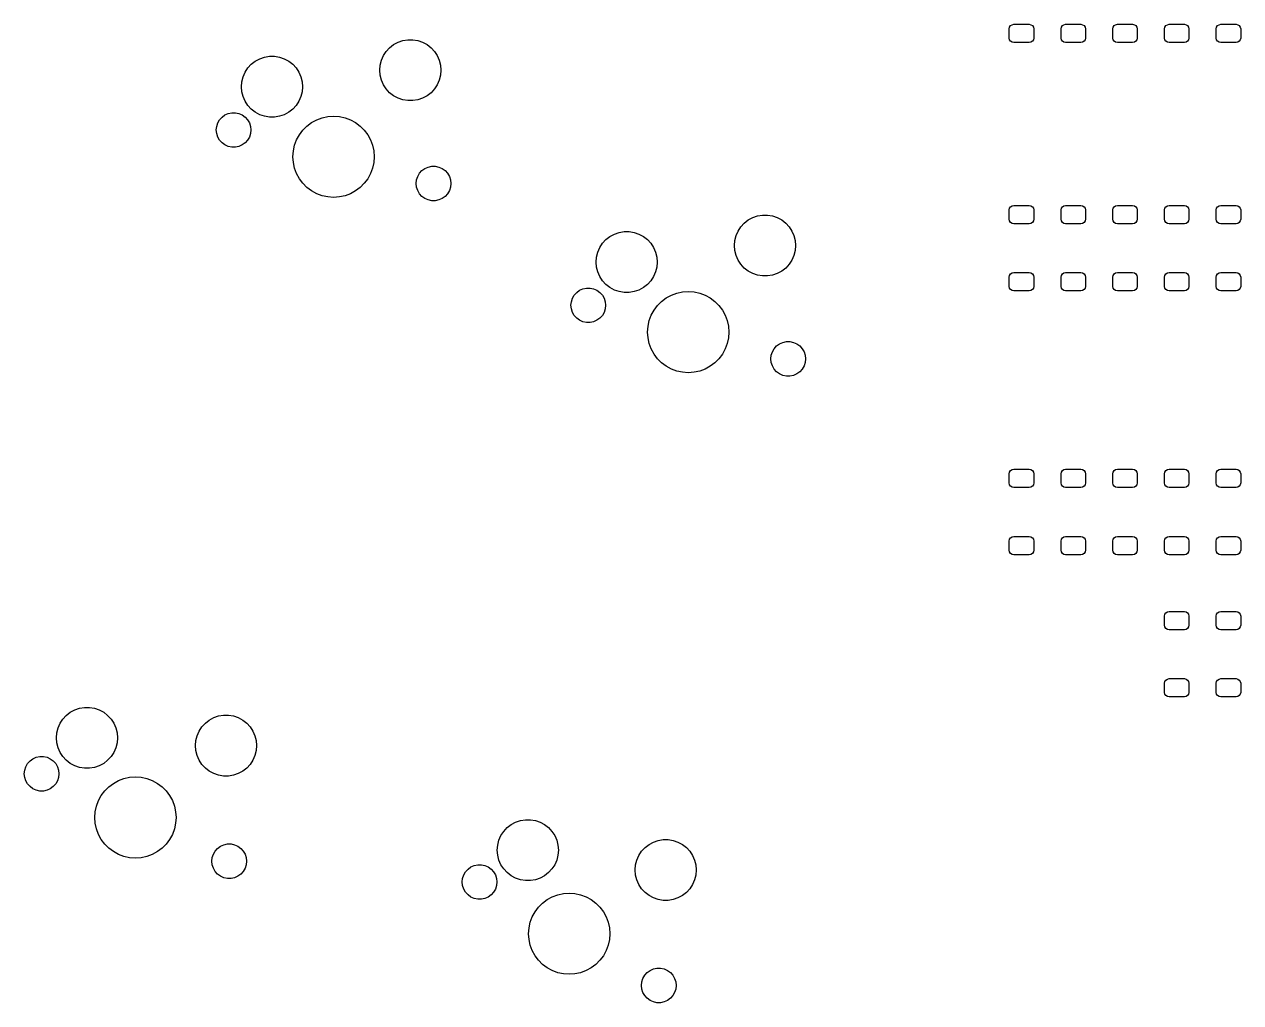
# Model space of a CAD drawing. Extents: x 46 to 265, y -123 to -28.
# Drawn here: x 95.6 to 155.3, y -123 to -75 of the extents above; entities that cross this region are included whole.
import ezdxf

# ---------------------------------------------------------------- set-up
doc = ezdxf.new("R2010")
doc.units = 0
doc.layers.add('BLACK', color=7, linetype='CONTINUOUS')

msp = doc.modelspace()

# ---------------------------------------------------------------- linework, layer by layer
at = {"layer": 'BLACK', "linetype": 'CONTINUOUS'}
for p, q in [((143.926, -75.211), (143.943, -75.1249)), ((143.926, -75.661), (143.926, -75.211)), ((143.943, -75.1249), (143.992, -75.0519)), ((143.992, -75.0519), (144.065, -75.0031)), ((144.065, -75.0031), (144.151, -74.986)), ((144.151, -74.986), (144.901, -74.986)), ((144.901, -74.986), (144.987, -75.0031)), ((144.987, -75.0031), (145.06, -75.0519)), ((145.06, -75.0519), (145.109, -75.1249)), ((145.109, -75.1249), (145.126, -75.211)), ((145.126, -75.211), (145.126, -75.661)), ((146.466, -75.211), (146.483, -75.1249)), ((146.466, -75.661), (146.466, -75.211)), ((146.483, -75.1249), (146.532, -75.0519)), ((146.532, -75.0519), (146.605, -75.0031)), ((146.605, -75.0031), (146.691, -74.986)), ((146.691, -74.986), (147.441, -74.986)), ((147.441, -74.986), (147.527, -75.0031)), ((147.527, -75.0031), (147.6, -75.0519)), ((147.6, -75.0519), (147.649, -75.1249)), ((147.649, -75.1249), (147.666, -75.211)), ((147.666, -75.211), (147.666, -75.661)), ((149.006, -75.211), (149.023, -75.1249)), ((149.006, -75.661), (149.006, -75.211)), ((149.023, -75.1249), (149.072, -75.0519)), ((149.072, -75.0519), (149.145, -75.0031)), ((149.145, -75.0031), (149.231, -74.986)), ((149.231, -74.986), (149.981, -74.986)), ((149.981, -74.986), (150.067, -75.0031)), ((150.067, -75.0031), (150.14, -75.0519)), ((150.14, -75.0519), (150.189, -75.1249)), ((150.189, -75.1249), (150.206, -75.211)), ((150.206, -75.211), (150.206, -75.661)), ((151.546, -75.211), (151.563, -75.1249)), ((151.546, -75.661), (151.546, -75.211)), ((151.563, -75.1249), (151.612, -75.0519)), ((151.612, -75.0519), (151.685, -75.0031)), ((151.685, -75.0031), (151.771, -74.986)), ((151.771, -74.986), (152.521, -74.986)), ((152.521, -74.986), (152.607, -75.0031)), ((152.607, -75.0031), (152.68, -75.0519)), ((152.68, -75.0519), (152.729, -75.1249)), ((152.729, -75.1249), (152.746, -75.211)), ((152.746, -75.211), (152.746, -75.661)), ((154.086, -75.211), (154.103, -75.1249)), ((154.086, -75.661), (154.086, -75.211)), ((154.103, -75.1249), (154.152, -75.0519)), ((154.152, -75.0519), (154.225, -75.0031)), ((154.225, -75.0031), (154.311, -74.986)), ((154.311, -74.986), (155.061, -74.986)), ((155.061, -74.986), (155.147, -75.0031)), ((155.147, -75.0031), (155.22, -75.0519)), ((155.22, -75.0519), (155.269, -75.1249)), ((155.269, -75.1249), (155.286, -75.211)), ((155.286, -75.211), (155.286, -75.661)), ((113.912, -75.8652), (114.146, -75.7847)), ((114.146, -75.7847), (114.391, -75.744)), ((114.391, -75.744), (114.638, -75.744)), ((114.638, -75.744), (114.883, -75.7847)), ((114.883, -75.7847), (115.117, -75.8652)), ((143.943, -75.7471), (143.926, -75.661)), ((143.992, -75.8201), (143.943, -75.7471)), ((144.065, -75.8689), (143.992, -75.8201)), ((145.06, -75.8201), (144.987, -75.8689)), ((145.109, -75.7471), (145.06, -75.8201)), ((145.126, -75.661), (145.109, -75.7471)), ((146.483, -75.7471), (146.466, -75.661)), ((146.532, -75.8201), (146.483, -75.7471)), ((146.605, -75.8689), (146.532, -75.8201)), ((147.6, -75.8201), (147.527, -75.8689)), ((147.649, -75.7471), (147.6, -75.8201)), ((147.666, -75.661), (147.649, -75.7471)), ((149.023, -75.7471), (149.006, -75.661)), ((149.072, -75.8201), (149.023, -75.7471)), ((149.145, -75.8689), (149.072, -75.8201)), ((150.14, -75.8201), (150.067, -75.8689)), ((150.189, -75.7471), (150.14, -75.8201)), ((150.206, -75.661), (150.189, -75.7471)), ((151.563, -75.7471), (151.546, -75.661)), ((151.612, -75.8201), (151.563, -75.7471)), ((151.685, -75.8689), (151.612, -75.8201)), ((152.68, -75.8201), (152.607, -75.8689)), ((152.729, -75.7471), (152.68, -75.8201)), ((152.746, -75.661), (152.729, -75.7471)), ((154.103, -75.7471), (154.086, -75.661)), ((154.152, -75.8201), (154.103, -75.7471)), ((154.225, -75.8689), (154.152, -75.8201)), ((155.22, -75.8201), (155.147, -75.8689)), ((155.269, -75.7471), (155.22, -75.8201)), ((155.286, -75.661), (155.269, -75.7471)), ((113.195, -76.5249), (113.331, -76.3175)), ((113.331, -76.3175), (113.499, -76.1353)), ((113.499, -76.1353), (113.694, -75.9831)), ((113.694, -75.9831), (113.912, -75.8652)), ((115.117, -75.8652), (115.335, -75.9831)), ((115.335, -75.9831), (115.531, -76.1353)), ((115.531, -76.1353), (115.698, -76.3175)), ((115.698, -76.3175), (115.834, -76.5249)), ((144.151, -75.886), (144.065, -75.8689)), ((144.901, -75.886), (144.151, -75.886)), ((144.987, -75.8689), (144.901, -75.886)), ((146.691, -75.886), (146.605, -75.8689)), ((147.441, -75.886), (146.691, -75.886)), ((147.527, -75.8689), (147.441, -75.886)), ((149.231, -75.886), (149.145, -75.8689)), ((149.981, -75.886), (149.231, -75.886)), ((150.067, -75.8689), (149.981, -75.886)), ((151.771, -75.886), (151.685, -75.8689)), ((152.521, -75.886), (151.771, -75.886)), ((152.607, -75.8689), (152.521, -75.886)), ((154.311, -75.886), (154.225, -75.8689)), ((155.061, -75.886), (154.311, -75.886)), ((155.147, -75.8689), (155.061, -75.886)), ((106.54, -77.1275), (106.708, -76.9452)), ((106.708, -76.9452), (106.903, -76.793)), ((106.903, -76.793), (107.121, -76.6751)), ((107.121, -76.6751), (107.355, -76.5947)), ((107.355, -76.5947), (107.6, -76.5539)), ((107.6, -76.5539), (107.847, -76.5539)), ((107.847, -76.5539), (108.092, -76.5947)), ((108.092, -76.5947), (108.326, -76.6751)), ((108.326, -76.6751), (108.544, -76.793)), ((108.544, -76.793), (108.74, -76.9452)), ((108.74, -76.9452), (108.907, -77.1275)), ((113.015, -77.2388), (113.035, -76.9919)), ((113.035, -76.9919), (113.096, -76.7518)), ((113.096, -76.7518), (113.195, -76.5249)), ((115.834, -76.5249), (115.933, -76.7518)), ((115.933, -76.7518), (115.994, -76.9919)), ((115.994, -76.9919), (116.015, -77.2388)), ((106.244, -77.8019), (106.305, -77.5617)), ((106.305, -77.5617), (106.404, -77.3349)), ((106.404, -77.3349), (106.54, -77.1275)), ((108.907, -77.1275), (109.043, -77.3349)), ((109.043, -77.3349), (109.142, -77.5617)), ((109.142, -77.5617), (109.203, -77.8019)), ((113.035, -77.4857), (113.015, -77.2388)), ((113.096, -77.7259), (113.035, -77.4857)), ((115.994, -77.4857), (115.933, -77.7259)), ((116.015, -77.2388), (115.994, -77.4857)), ((106.224, -78.0488), (106.244, -77.8019)), ((106.244, -78.2957), (106.224, -78.0488)), ((109.203, -77.8019), (109.224, -78.0488)), ((109.224, -78.0488), (109.203, -78.2957)), ((113.195, -77.9528), (113.096, -77.7259)), ((113.331, -78.1602), (113.195, -77.9528)), ((113.499, -78.3424), (113.331, -78.1602)), ((115.698, -78.1602), (115.531, -78.3424)), ((115.834, -77.9528), (115.698, -78.1602)), ((115.933, -77.7259), (115.834, -77.9528)), ((106.305, -78.5358), (106.244, -78.2957)), ((106.404, -78.7627), (106.305, -78.5358)), ((106.54, -78.9701), (106.404, -78.7627)), ((109.043, -78.7627), (108.907, -78.9701)), ((109.142, -78.5358), (109.043, -78.7627)), ((109.203, -78.2957), (109.142, -78.5358)), ((113.694, -78.4946), (113.499, -78.3424)), ((113.912, -78.6125), (113.694, -78.4946)), ((114.146, -78.6929), (113.912, -78.6125)), ((114.391, -78.7337), (114.146, -78.6929)), ((114.638, -78.7337), (114.391, -78.7337)), ((114.883, -78.6929), (114.638, -78.7337)), ((115.117, -78.6125), (114.883, -78.6929)), ((115.335, -78.4946), (115.117, -78.6125)), ((115.531, -78.3424), (115.335, -78.4946)), ((105.414, -79.4366), (105.577, -79.3643)), ((105.577, -79.3643), (105.751, -79.3273)), ((105.751, -79.3273), (105.928, -79.3273)), ((105.928, -79.3273), (106.102, -79.3643)), ((106.102, -79.3643), (106.265, -79.4366)), ((106.708, -79.1524), (106.54, -78.9701)), ((106.903, -79.3045), (106.708, -79.1524)), ((107.121, -79.4225), (106.903, -79.3045)), ((107.355, -79.5029), (107.121, -79.4225)), ((108.326, -79.4225), (108.092, -79.5029)), ((108.544, -79.3045), (108.326, -79.4225)), ((108.74, -79.1524), (108.544, -79.3045)), ((108.907, -78.9701), (108.74, -79.1524)), ((104.989, -80.1735), (105.007, -79.9966)), ((105.007, -79.9966), (105.062, -79.8274)), ((105.062, -79.8274), (105.151, -79.6734)), ((105.151, -79.6734), (105.27, -79.5412)), ((105.27, -79.5412), (105.414, -79.4366)), ((106.265, -79.4366), (106.409, -79.5412)), ((106.409, -79.5412), (106.528, -79.6734)), ((106.528, -79.6734), (106.617, -79.8274)), ((106.617, -79.8274), (106.672, -79.9966)), ((106.672, -79.9966), (106.69, -80.1735)), ((107.6, -79.5437), (107.355, -79.5029)), ((107.847, -79.5437), (107.6, -79.5437)), ((108.092, -79.5029), (107.847, -79.5437)), ((109.239, -80.1826), (109.441, -79.9815)), ((109.441, -79.9815), (109.668, -79.811)), ((109.668, -79.811), (109.918, -79.6746)), ((109.918, -79.6746), (110.185, -79.5752)), ((110.185, -79.5752), (110.463, -79.5147)), ((110.463, -79.5147), (110.746, -79.4944)), ((110.746, -79.4944), (111.03, -79.5147)), ((111.03, -79.5147), (111.308, -79.5752)), ((111.308, -79.5752), (111.575, -79.6746)), ((111.575, -79.6746), (111.824, -79.811)), ((111.824, -79.811), (112.052, -79.9815)), ((112.052, -79.9815), (112.253, -80.1826)), ((105.007, -80.3505), (104.989, -80.1735)), ((105.062, -80.5196), (105.007, -80.3505)), ((105.151, -80.6737), (105.062, -80.5196)), ((106.617, -80.5196), (106.528, -80.6737)), ((106.672, -80.3505), (106.617, -80.5196)), ((106.69, -80.1735), (106.672, -80.3505)), ((108.933, -80.66), (109.069, -80.4104)), ((109.069, -80.4104), (109.239, -80.1826)), ((112.253, -80.1826), (112.424, -80.4104)), ((112.424, -80.4104), (112.56, -80.66)), ((105.27, -80.8059), (105.151, -80.6737)), ((105.414, -80.9104), (105.27, -80.8059)), ((105.577, -80.9828), (105.414, -80.9104)), ((105.751, -81.0198), (105.577, -80.9828)), ((105.928, -81.0198), (105.751, -81.0198)), ((106.102, -80.9828), (105.928, -81.0198)), ((106.265, -80.9104), (106.102, -80.9828)), ((106.409, -80.8059), (106.265, -80.9104)), ((106.528, -80.6737), (106.409, -80.8059)), ((108.752, -81.4883), (108.773, -81.2046)), ((108.773, -81.2046), (108.833, -80.9266)), ((108.833, -80.9266), (108.933, -80.66)), ((112.56, -80.66), (112.659, -80.9266)), ((112.659, -80.9266), (112.72, -81.2046)), ((112.72, -81.2046), (112.74, -81.4883)), ((108.773, -81.7721), (108.752, -81.4883)), ((108.833, -82.0501), (108.773, -81.7721)), ((112.72, -81.7721), (112.659, -82.0501)), ((112.74, -81.4883), (112.72, -81.7721)), ((108.933, -82.3166), (108.833, -82.0501)), ((109.069, -82.5663), (108.933, -82.3166)), ((112.56, -82.3166), (112.424, -82.5663)), ((112.659, -82.0501), (112.56, -82.3166)), ((114.876, -82.4571), (114.965, -82.303)), ((114.965, -82.303), (115.084, -82.1708)), ((115.084, -82.1708), (115.228, -82.0662)), ((115.228, -82.0662), (115.39, -81.9939)), ((115.39, -81.9939), (115.564, -81.9569)), ((115.564, -81.9569), (115.742, -81.9569)), ((115.742, -81.9569), (115.916, -81.9939)), ((115.916, -81.9939), (116.079, -82.0662)), ((116.079, -82.0662), (116.223, -82.1708)), ((116.223, -82.1708), (116.342, -82.303)), ((116.342, -82.303), (116.431, -82.4571)), ((109.239, -82.7941), (109.069, -82.5663)), ((109.441, -82.9952), (109.239, -82.7941)), ((109.668, -83.1657), (109.441, -82.9952)), ((112.052, -82.9952), (111.824, -83.1657)), ((112.253, -82.7941), (112.052, -82.9952)), ((112.424, -82.5663), (112.253, -82.7941)), ((114.802, -82.8031), (114.821, -82.6262)), ((114.821, -82.9801), (114.802, -82.8031)), ((114.821, -82.6262), (114.876, -82.4571)), ((114.876, -83.1492), (114.821, -82.9801)), ((116.431, -82.4571), (116.486, -82.6262)), ((116.486, -82.9801), (116.431, -83.1492)), ((116.486, -82.6262), (116.504, -82.8031)), ((116.504, -82.8031), (116.486, -82.9801)), ((109.918, -83.3021), (109.668, -83.1657)), ((110.185, -83.4015), (109.918, -83.3021)), ((110.463, -83.4619), (110.185, -83.4015)), ((110.746, -83.4822), (110.463, -83.4619)), ((111.03, -83.4619), (110.746, -83.4822)), ((111.308, -83.4015), (111.03, -83.4619)), ((111.575, -83.3021), (111.308, -83.4015)), ((111.824, -83.1657), (111.575, -83.3021)), ((114.965, -83.3033), (114.876, -83.1492)), ((115.084, -83.4355), (114.965, -83.3033)), ((115.228, -83.54), (115.084, -83.4355)), ((115.39, -83.6124), (115.228, -83.54)), ((115.564, -83.6494), (115.39, -83.6124)), ((115.916, -83.6124), (115.742, -83.6494)), ((116.079, -83.54), (115.916, -83.6124)), ((116.223, -83.4355), (116.079, -83.54)), ((116.342, -83.3033), (116.223, -83.4355)), ((116.431, -83.1492), (116.342, -83.3033)), ((115.742, -83.6494), (115.564, -83.6494)), ((143.926, -84.103), (143.943, -84.0169)), ((143.926, -84.553), (143.926, -84.103)), ((143.943, -84.0169), (143.992, -83.9439)), ((143.992, -83.9439), (144.065, -83.8951)), ((144.065, -83.8951), (144.151, -83.878)), ((144.151, -83.878), (144.901, -83.878)), ((144.901, -83.878), (144.987, -83.8951)), ((144.987, -83.8951), (145.06, -83.9439)), ((145.06, -83.9439), (145.109, -84.0169)), ((145.109, -84.0169), (145.126, -84.103)), ((145.126, -84.103), (145.126, -84.553)), ((146.466, -84.103), (146.483, -84.0169)), ((146.466, -84.553), (146.466, -84.103)), ((146.483, -84.0169), (146.532, -83.9439)), ((146.532, -83.9439), (146.605, -83.8951)), ((146.605, -83.8951), (146.691, -83.878)), ((146.691, -83.878), (147.441, -83.878)), ((147.441, -83.878), (147.527, -83.8951)), ((147.527, -83.8951), (147.6, -83.9439)), ((147.6, -83.9439), (147.649, -84.0169)), ((147.649, -84.0169), (147.666, -84.103)), ((147.666, -84.103), (147.666, -84.553)), ((149.006, -84.103), (149.023, -84.0169)), ((149.006, -84.553), (149.006, -84.103)), ((149.023, -84.0169), (149.072, -83.9439)), ((149.072, -83.9439), (149.145, -83.8951)), ((149.145, -83.8951), (149.231, -83.878)), ((149.231, -83.878), (149.981, -83.878)), ((149.981, -83.878), (150.067, -83.8951)), ((150.067, -83.8951), (150.14, -83.9439)), ((150.14, -83.9439), (150.189, -84.0169)), ((150.189, -84.0169), (150.206, -84.103)), ((150.206, -84.103), (150.206, -84.553)), ((151.546, -84.103), (151.563, -84.0169)), ((151.546, -84.553), (151.546, -84.103)), ((151.563, -84.0169), (151.612, -83.9439)), ((151.612, -83.9439), (151.685, -83.8951)), ((151.685, -83.8951), (151.771, -83.878)), ((151.771, -83.878), (152.521, -83.878)), ((152.521, -83.878), (152.607, -83.8951)), ((152.607, -83.8951), (152.68, -83.9439)), ((152.68, -83.9439), (152.729, -84.0169)), ((152.729, -84.0169), (152.746, -84.103)), ((152.746, -84.103), (152.746, -84.553)), ((154.086, -84.103), (154.103, -84.0169)), ((154.086, -84.553), (154.086, -84.103)), ((154.103, -84.0169), (154.152, -83.9439)), ((154.152, -83.9439), (154.225, -83.8951)), ((154.225, -83.8951), (154.311, -83.878)), ((154.311, -83.878), (155.061, -83.878)), ((155.061, -83.878), (155.147, -83.8951)), ((155.147, -83.8951), (155.22, -83.9439)), ((155.22, -83.9439), (155.269, -84.0169)), ((155.269, -84.0169), (155.286, -84.103)), ((155.286, -84.103), (155.286, -84.553)), ((130.746, -84.9282), (130.913, -84.7459)), ((130.913, -84.7459), (131.109, -84.5938)), ((131.109, -84.5938), (131.327, -84.4759)), ((131.327, -84.4759), (131.561, -84.3954)), ((131.561, -84.3954), (131.806, -84.3546)), ((131.806, -84.3546), (132.053, -84.3546)), ((132.053, -84.3546), (132.298, -84.3954)), ((132.298, -84.3954), (132.532, -84.4759)), ((132.532, -84.4759), (132.75, -84.5938)), ((132.75, -84.5938), (132.945, -84.7459)), ((132.945, -84.7459), (133.113, -84.9282)), ((143.943, -84.6391), (143.926, -84.553)), ((143.992, -84.7121), (143.943, -84.6391)), ((144.065, -84.7609), (143.992, -84.7121)), ((144.151, -84.778), (144.065, -84.7609)), ((144.901, -84.778), (144.151, -84.778)), ((144.987, -84.7609), (144.901, -84.778)), ((145.06, -84.7121), (144.987, -84.7609)), ((145.109, -84.6391), (145.06, -84.7121)), ((145.126, -84.553), (145.109, -84.6391)), ((146.483, -84.6391), (146.466, -84.553)), ((146.532, -84.7121), (146.483, -84.6391)), ((146.605, -84.7609), (146.532, -84.7121)), ((146.691, -84.778), (146.605, -84.7609)), ((147.441, -84.778), (146.691, -84.778)), ((147.527, -84.7609), (147.441, -84.778)), ((147.6, -84.7121), (147.527, -84.7609)), ((147.649, -84.6391), (147.6, -84.7121)), ((147.666, -84.553), (147.649, -84.6391)), ((149.023, -84.6391), (149.006, -84.553)), ((149.072, -84.7121), (149.023, -84.6391)), ((149.145, -84.7609), (149.072, -84.7121)), ((149.231, -84.778), (149.145, -84.7609)), ((149.981, -84.778), (149.231, -84.778)), ((150.067, -84.7609), (149.981, -84.778)), ((150.14, -84.7121), (150.067, -84.7609)), ((150.189, -84.6391), (150.14, -84.7121)), ((150.206, -84.553), (150.189, -84.6391)), ((151.563, -84.6391), (151.546, -84.553)), ((151.612, -84.7121), (151.563, -84.6391)), ((151.685, -84.7609), (151.612, -84.7121)), ((151.771, -84.778), (151.685, -84.7609)), ((152.521, -84.778), (151.771, -84.778)), ((152.607, -84.7609), (152.521, -84.778)), ((152.68, -84.7121), (152.607, -84.7609)), ((152.729, -84.6391), (152.68, -84.7121)), ((152.746, -84.553), (152.729, -84.6391)), ((154.103, -84.6391), (154.086, -84.553)), ((154.152, -84.7121), (154.103, -84.6391)), ((154.225, -84.7609), (154.152, -84.7121)), ((154.311, -84.778), (154.225, -84.7609)), ((155.061, -84.778), (154.311, -84.778)), ((155.147, -84.7609), (155.061, -84.778)), ((155.22, -84.7121), (155.147, -84.7609)), ((155.269, -84.6391), (155.22, -84.7121)), ((155.286, -84.553), (155.269, -84.6391)), ((124.122, -85.5559), (124.318, -85.4037)), ((124.318, -85.4037), (124.536, -85.2858)), ((124.536, -85.2858), (124.77, -85.2054)), ((124.77, -85.2054), (125.015, -85.1646)), ((125.015, -85.1646), (125.262, -85.1646)), ((125.262, -85.1646), (125.507, -85.2054)), ((125.507, -85.2054), (125.741, -85.2858)), ((125.741, -85.2858), (125.959, -85.4037)), ((125.959, -85.4037), (126.154, -85.5559)), ((130.45, -85.6026), (130.511, -85.3625)), ((130.511, -85.3625), (130.61, -85.1356)), ((130.61, -85.1356), (130.746, -84.9282)), ((133.113, -84.9282), (133.249, -85.1356)), ((133.249, -85.1356), (133.348, -85.3625)), ((133.348, -85.3625), (133.409, -85.6026)), ((123.72, -86.1724), (123.819, -85.9455)), ((123.819, -85.9455), (123.955, -85.7382)), ((123.955, -85.7382), (124.122, -85.5559)), ((126.154, -85.5559), (126.322, -85.7382)), ((126.322, -85.7382), (126.458, -85.9455)), ((126.458, -85.9455), (126.557, -86.1724)), ((130.429, -85.8495), (130.45, -85.6026)), ((130.45, -86.0964), (130.429, -85.8495)), ((133.409, -85.6026), (133.429, -85.8495)), ((133.429, -85.8495), (133.409, -86.0964)), ((123.638, -86.6595), (123.659, -86.4126)), ((123.659, -86.4126), (123.72, -86.1724)), ((126.557, -86.1724), (126.618, -86.4126)), ((126.618, -86.4126), (126.638, -86.6595)), ((130.511, -86.3366), (130.45, -86.0964)), ((130.61, -86.5634), (130.511, -86.3366)), ((130.746, -86.7708), (130.61, -86.5634)), ((133.249, -86.5634), (133.113, -86.7708)), ((133.348, -86.3366), (133.249, -86.5634)), ((133.409, -86.0964), (133.348, -86.3366)), ((123.659, -86.9064), (123.638, -86.6595)), ((123.72, -87.1465), (123.659, -86.9064)), ((123.819, -87.3734), (123.72, -87.1465)), ((126.557, -87.1465), (126.458, -87.3734)), ((126.618, -86.9064), (126.557, -87.1465)), ((126.638, -86.6595), (126.618, -86.9064)), ((130.913, -86.9531), (130.746, -86.7708)), ((131.109, -87.1053), (130.913, -86.9531)), ((131.327, -87.2232), (131.109, -87.1053)), ((132.75, -87.1053), (132.532, -87.2232)), ((132.945, -86.9531), (132.75, -87.1053)), ((133.113, -86.7708), (132.945, -86.9531)), ((143.992, -87.2439), (144.065, -87.1951)), ((144.065, -87.1951), (144.151, -87.178)), ((144.151, -87.178), (144.901, -87.178)), ((144.901, -87.178), (144.987, -87.1951)), ((144.987, -87.1951), (145.06, -87.2439)), ((146.532, -87.2439), (146.605, -87.1951)), ((146.605, -87.1951), (146.691, -87.178)), ((146.691, -87.178), (147.441, -87.178)), ((147.441, -87.178), (147.527, -87.1951)), ((147.527, -87.1951), (147.6, -87.2439)), ((149.072, -87.2439), (149.145, -87.1951)), ((149.145, -87.1951), (149.231, -87.178)), ((149.231, -87.178), (149.981, -87.178)), ((149.981, -87.178), (150.067, -87.1951)), ((150.067, -87.1951), (150.14, -87.2439)), ((151.612, -87.2439), (151.685, -87.1951)), ((151.685, -87.1951), (151.771, -87.178)), ((151.771, -87.178), (152.521, -87.178)), ((152.521, -87.178), (152.607, -87.1951)), ((152.607, -87.1951), (152.68, -87.2439)), ((154.152, -87.2439), (154.225, -87.1951)), ((154.225, -87.1951), (154.311, -87.178)), ((154.311, -87.178), (155.061, -87.178)), ((155.061, -87.178), (155.147, -87.1951)), ((155.147, -87.1951), (155.22, -87.2439)), ((123.955, -87.5808), (123.819, -87.3734)), ((124.122, -87.7631), (123.955, -87.5808)), ((124.318, -87.9152), (124.122, -87.7631)), ((126.154, -87.7631), (125.959, -87.9152)), ((126.322, -87.5808), (126.154, -87.7631)), ((126.458, -87.3734), (126.322, -87.5808)), ((131.561, -87.3036), (131.327, -87.2232)), ((131.806, -87.3444), (131.561, -87.3036)), ((132.053, -87.3444), (131.806, -87.3444)), ((132.298, -87.3036), (132.053, -87.3444)), ((132.532, -87.2232), (132.298, -87.3036)), ((143.926, -87.403), (143.943, -87.3169)), ((143.926, -87.853), (143.926, -87.403)), ((143.943, -87.3169), (143.992, -87.2439)), ((145.06, -87.2439), (145.109, -87.3169)), ((145.109, -87.3169), (145.126, -87.403)), ((145.126, -87.403), (145.126, -87.853)), ((146.466, -87.403), (146.483, -87.3169)), ((146.466, -87.853), (146.466, -87.403)), ((146.483, -87.3169), (146.532, -87.2439)), ((147.6, -87.2439), (147.649, -87.3169)), ((147.649, -87.3169), (147.666, -87.403)), ((147.666, -87.403), (147.666, -87.853)), ((149.006, -87.403), (149.023, -87.3169)), ((149.006, -87.853), (149.006, -87.403)), ((149.023, -87.3169), (149.072, -87.2439)), ((150.14, -87.2439), (150.189, -87.3169)), ((150.189, -87.3169), (150.206, -87.403)), ((150.206, -87.403), (150.206, -87.853)), ((151.546, -87.403), (151.563, -87.3169)), ((151.546, -87.853), (151.546, -87.403)), ((151.563, -87.3169), (151.612, -87.2439)), ((152.68, -87.2439), (152.729, -87.3169)), ((152.729, -87.3169), (152.746, -87.403)), ((152.746, -87.403), (152.746, -87.853)), ((154.086, -87.403), (154.103, -87.3169)), ((154.086, -87.853), (154.086, -87.403)), ((154.103, -87.3169), (154.152, -87.2439)), ((155.22, -87.2439), (155.269, -87.3169)), ((155.269, -87.3169), (155.286, -87.403)), ((155.286, -87.403), (155.286, -87.853)), ((122.477, -88.4381), (122.566, -88.2841)), ((122.566, -88.2841), (122.685, -88.1519)), ((122.685, -88.1519), (122.829, -88.0473)), ((122.829, -88.0473), (122.991, -87.975)), ((122.991, -87.975), (123.165, -87.938)), ((123.165, -87.938), (123.343, -87.938)), ((123.343, -87.938), (123.517, -87.975)), ((123.517, -87.975), (123.68, -88.0473)), ((123.68, -88.0473), (123.824, -88.1519)), ((123.824, -88.1519), (123.943, -88.2841)), ((123.943, -88.2841), (124.032, -88.4381)), ((124.536, -88.0331), (124.318, -87.9152)), ((124.77, -88.1136), (124.536, -88.0331)), ((125.015, -88.1543), (124.77, -88.1136)), ((125.262, -88.1543), (125.015, -88.1543)), ((125.507, -88.1136), (125.262, -88.1543)), ((125.741, -88.0331), (125.507, -88.1136)), ((125.959, -87.9152), (125.741, -88.0331)), ((127.083, -88.4216), (127.333, -88.2853)), ((127.333, -88.2853), (127.599, -88.1859)), ((127.599, -88.1859), (127.877, -88.1254)), ((127.877, -88.1254), (128.161, -88.1051)), ((128.161, -88.1051), (128.445, -88.1254)), ((128.445, -88.1254), (128.723, -88.1859)), ((128.723, -88.1859), (128.989, -88.2853)), ((128.989, -88.2853), (129.239, -88.4216)), ((143.943, -87.9391), (143.926, -87.853)), ((143.992, -88.0121), (143.943, -87.9391)), ((144.065, -88.0609), (143.992, -88.0121)), ((144.151, -88.078), (144.065, -88.0609)), ((144.901, -88.078), (144.151, -88.078)), ((144.987, -88.0609), (144.901, -88.078)), ((145.06, -88.0121), (144.987, -88.0609)), ((145.109, -87.9391), (145.06, -88.0121)), ((145.126, -87.853), (145.109, -87.9391)), ((146.483, -87.9391), (146.466, -87.853)), ((146.532, -88.0121), (146.483, -87.9391)), ((146.605, -88.0609), (146.532, -88.0121)), ((146.691, -88.078), (146.605, -88.0609)), ((147.441, -88.078), (146.691, -88.078)), ((147.527, -88.0609), (147.441, -88.078)), ((147.6, -88.0121), (147.527, -88.0609)), ((147.649, -87.9391), (147.6, -88.0121)), ((147.666, -87.853), (147.649, -87.9391)), ((149.023, -87.9391), (149.006, -87.853)), ((149.072, -88.0121), (149.023, -87.9391)), ((149.145, -88.0609), (149.072, -88.0121)), ((149.231, -88.078), (149.145, -88.0609)), ((149.981, -88.078), (149.231, -88.078)), ((150.067, -88.0609), (149.981, -88.078)), ((150.14, -88.0121), (150.067, -88.0609)), ((150.189, -87.9391), (150.14, -88.0121)), ((150.206, -87.853), (150.189, -87.9391)), ((151.563, -87.9391), (151.546, -87.853)), ((151.612, -88.0121), (151.563, -87.9391)), ((151.685, -88.0609), (151.612, -88.0121)), ((151.771, -88.078), (151.685, -88.0609)), ((152.521, -88.078), (151.771, -88.078)), ((152.607, -88.0609), (152.521, -88.078)), ((152.68, -88.0121), (152.607, -88.0609)), ((152.729, -87.9391), (152.68, -88.0121)), ((152.746, -87.853), (152.729, -87.9391)), ((154.103, -87.9391), (154.086, -87.853)), ((154.152, -88.0121), (154.103, -87.9391)), ((154.225, -88.0609), (154.152, -88.0121)), ((154.311, -88.078), (154.225, -88.0609)), ((155.061, -88.078), (154.311, -88.078)), ((155.147, -88.0609), (155.061, -88.078)), ((155.22, -88.0121), (155.147, -88.0609)), ((155.269, -87.9391), (155.22, -88.0121)), ((155.286, -87.853), (155.269, -87.9391)), ((122.403, -88.7842), (122.422, -88.6073)), ((122.422, -88.9611), (122.403, -88.7842)), ((122.422, -88.6073), (122.477, -88.4381)), ((122.477, -89.1303), (122.422, -88.9611)), ((124.032, -88.4381), (124.087, -88.6073)), ((124.087, -88.9611), (124.032, -89.1303)), ((124.087, -88.6073), (124.105, -88.7842)), ((124.105, -88.7842), (124.087, -88.9611)), ((126.484, -89.021), (126.654, -88.7933)), ((126.654, -88.7933), (126.855, -88.5921)), ((126.855, -88.5921), (127.083, -88.4216)), ((129.239, -88.4216), (129.467, -88.5921)), ((129.467, -88.5921), (129.668, -88.7933)), ((129.668, -88.7933), (129.839, -89.021)), ((122.566, -89.2844), (122.477, -89.1303)), ((122.685, -89.4166), (122.566, -89.2844)), ((122.829, -89.5211), (122.685, -89.4166)), ((122.991, -89.5935), (122.829, -89.5211)), ((123.68, -89.5211), (123.517, -89.5935)), ((123.824, -89.4166), (123.68, -89.5211)), ((123.943, -89.2844), (123.824, -89.4166)), ((124.032, -89.1303), (123.943, -89.2844)), ((126.188, -89.8153), (126.248, -89.5373)), ((126.248, -89.5373), (126.347, -89.2707)), ((126.347, -89.2707), (126.484, -89.021)), ((129.839, -89.021), (129.975, -89.2707)), ((129.975, -89.2707), (130.074, -89.5373)), ((130.074, -89.5373), (130.135, -89.8153)), ((123.165, -89.6305), (122.991, -89.5935)), ((123.343, -89.6305), (123.165, -89.6305)), ((123.517, -89.5935), (123.343, -89.6305)), ((126.167, -90.099), (126.188, -89.8153)), ((126.188, -90.3828), (126.167, -90.099)), ((130.135, -89.8153), (130.155, -90.099)), ((130.155, -90.099), (130.135, -90.3828)), ((126.248, -90.6608), (126.188, -90.3828)), ((126.347, -90.9273), (126.248, -90.6608)), ((130.074, -90.6608), (129.975, -90.9273)), ((130.135, -90.3828), (130.074, -90.6608)), ((132.499, -90.7815), (132.643, -90.6769)), ((132.643, -90.6769), (132.805, -90.6046)), ((132.805, -90.6046), (132.979, -90.5676)), ((132.979, -90.5676), (133.157, -90.5676)), ((133.157, -90.5676), (133.331, -90.6046)), ((133.331, -90.6046), (133.494, -90.6769)), ((133.494, -90.6769), (133.637, -90.7815)), ((126.484, -91.177), (126.347, -90.9273)), ((126.654, -91.4047), (126.484, -91.177)), ((129.839, -91.177), (129.668, -91.4047)), ((129.975, -90.9273), (129.839, -91.177)), ((132.217, -91.4138), (132.236, -91.2369)), ((132.236, -91.2369), (132.291, -91.0677)), ((132.291, -91.0677), (132.38, -90.9137)), ((132.38, -90.9137), (132.499, -90.7815)), ((133.637, -90.7815), (133.756, -90.9137)), ((133.756, -90.9137), (133.845, -91.0677)), ((133.845, -91.0677), (133.9, -91.2369)), ((133.9, -91.2369), (133.919, -91.4138)), ((126.855, -91.6059), (126.654, -91.4047)), ((127.083, -91.7764), (126.855, -91.6059)), ((127.333, -91.9127), (127.083, -91.7764)), ((127.599, -92.0122), (127.333, -91.9127)), ((128.989, -91.9127), (128.723, -92.0122)), ((129.239, -91.7764), (128.989, -91.9127)), ((129.467, -91.6059), (129.239, -91.7764)), ((129.668, -91.4047), (129.467, -91.6059)), ((132.236, -91.5907), (132.217, -91.4138)), ((132.291, -91.7599), (132.236, -91.5907)), ((132.38, -91.914), (132.291, -91.7599)), ((132.499, -92.0462), (132.38, -91.914)), ((133.756, -91.914), (133.637, -92.0462)), ((133.845, -91.7599), (133.756, -91.914)), ((133.9, -91.5907), (133.845, -91.7599)), ((133.919, -91.4138), (133.9, -91.5907)), ((127.877, -92.0726), (127.599, -92.0122)), ((128.161, -92.0929), (127.877, -92.0726)), ((128.445, -92.0726), (128.161, -92.0929)), ((128.723, -92.0122), (128.445, -92.0726)), ((132.643, -92.1507), (132.499, -92.0462)), ((132.805, -92.2231), (132.643, -92.1507)), ((132.979, -92.2601), (132.805, -92.2231)), ((133.157, -92.2601), (132.979, -92.2601)), ((133.331, -92.2231), (133.157, -92.2601)), ((133.494, -92.1507), (133.331, -92.2231)), ((133.637, -92.0462), (133.494, -92.1507)), ((143.926, -97.059), (143.943, -96.9729)), ((143.926, -97.509), (143.926, -97.059)), ((143.943, -96.9729), (143.992, -96.8999)), ((143.992, -96.8999), (144.065, -96.8511)), ((144.065, -96.8511), (144.151, -96.834)), ((144.151, -96.834), (144.901, -96.834)), ((144.901, -96.834), (144.987, -96.8511)), ((144.987, -96.8511), (145.06, -96.8999)), ((145.06, -96.8999), (145.109, -96.9729)), ((145.109, -96.9729), (145.126, -97.059)), ((145.126, -97.059), (145.126, -97.509)), ((146.466, -97.059), (146.483, -96.9729)), ((146.466, -97.509), (146.466, -97.059)), ((146.483, -96.9729), (146.532, -96.8999)), ((146.532, -96.8999), (146.605, -96.8511)), ((146.605, -96.8511), (146.691, -96.834)), ((146.691, -96.834), (147.441, -96.834)), ((147.441, -96.834), (147.527, -96.8511)), ((147.527, -96.8511), (147.6, -96.8999)), ((147.6, -96.8999), (147.649, -96.9729)), ((147.649, -96.9729), (147.666, -97.059)), ((147.666, -97.059), (147.666, -97.509)), ((149.006, -97.059), (149.023, -96.9729)), ((149.006, -97.509), (149.006, -97.059)), ((149.023, -96.9729), (149.072, -96.8999)), ((149.072, -96.8999), (149.145, -96.8511)), ((149.145, -96.8511), (149.231, -96.834)), ((149.231, -96.834), (149.981, -96.834)), ((149.981, -96.834), (150.067, -96.8511)), ((150.067, -96.8511), (150.14, -96.8999)), ((150.14, -96.8999), (150.189, -96.9729)), ((150.189, -96.9729), (150.206, -97.059)), ((150.206, -97.059), (150.206, -97.509)), ((151.546, -97.059), (151.563, -96.9729)), ((151.546, -97.509), (151.546, -97.059)), ((151.563, -96.9729), (151.612, -96.8999)), ((151.612, -96.8999), (151.685, -96.8511)), ((151.685, -96.8511), (151.771, -96.834)), ((151.771, -96.834), (152.521, -96.834)), ((152.521, -96.834), (152.607, -96.8511)), ((152.607, -96.8511), (152.68, -96.8999)), ((152.68, -96.8999), (152.729, -96.9729)), ((152.729, -96.9729), (152.746, -97.059)), ((152.746, -97.059), (152.746, -97.509)), ((154.086, -97.059), (154.103, -96.9729)), ((154.086, -97.509), (154.086, -97.059)), ((154.103, -96.9729), (154.152, -96.8999)), ((154.152, -96.8999), (154.225, -96.8511)), ((154.225, -96.8511), (154.311, -96.834)), ((154.311, -96.834), (155.061, -96.834)), ((155.061, -96.834), (155.147, -96.8511)), ((155.147, -96.8511), (155.22, -96.8999)), ((155.22, -96.8999), (155.269, -96.9729)), ((155.269, -96.9729), (155.286, -97.059)), ((155.286, -97.059), (155.286, -97.509)), ((143.943, -97.5951), (143.926, -97.509)), ((143.992, -97.6681), (143.943, -97.5951)), ((144.065, -97.7169), (143.992, -97.6681)), ((144.151, -97.734), (144.065, -97.7169)), ((144.901, -97.734), (144.151, -97.734)), ((144.987, -97.7169), (144.901, -97.734)), ((145.06, -97.6681), (144.987, -97.7169)), ((145.109, -97.5951), (145.06, -97.6681)), ((145.126, -97.509), (145.109, -97.5951)), ((146.483, -97.5951), (146.466, -97.509)), ((146.532, -97.6681), (146.483, -97.5951)), ((146.605, -97.7169), (146.532, -97.6681)), ((146.691, -97.734), (146.605, -97.7169)), ((147.441, -97.734), (146.691, -97.734)), ((147.527, -97.7169), (147.441, -97.734)), ((147.6, -97.6681), (147.527, -97.7169)), ((147.649, -97.5951), (147.6, -97.6681)), ((147.666, -97.509), (147.649, -97.5951)), ((149.023, -97.5951), (149.006, -97.509)), ((149.072, -97.6681), (149.023, -97.5951)), ((149.145, -97.7169), (149.072, -97.6681)), ((149.231, -97.734), (149.145, -97.7169)), ((149.981, -97.734), (149.231, -97.734)), ((150.067, -97.7169), (149.981, -97.734)), ((150.14, -97.6681), (150.067, -97.7169)), ((150.189, -97.5951), (150.14, -97.6681)), ((150.206, -97.509), (150.189, -97.5951)), ((151.563, -97.5951), (151.546, -97.509)), ((151.612, -97.6681), (151.563, -97.5951)), ((151.685, -97.7169), (151.612, -97.6681)), ((151.771, -97.734), (151.685, -97.7169)), ((152.521, -97.734), (151.771, -97.734)), ((152.607, -97.7169), (152.521, -97.734)), ((152.68, -97.6681), (152.607, -97.7169)), ((152.729, -97.5951), (152.68, -97.6681)), ((152.746, -97.509), (152.729, -97.5951)), ((154.103, -97.5951), (154.086, -97.509)), ((154.152, -97.6681), (154.103, -97.5951)), ((154.225, -97.7169), (154.152, -97.6681)), ((154.311, -97.734), (154.225, -97.7169)), ((155.061, -97.734), (154.311, -97.734)), ((155.147, -97.7169), (155.061, -97.734)), ((155.22, -97.6681), (155.147, -97.7169)), ((155.269, -97.5951), (155.22, -97.6681)), ((155.286, -97.509), (155.269, -97.5951)), ((143.926, -100.359), (143.943, -100.273)), ((143.943, -100.273), (143.992, -100.2)), ((143.992, -100.2), (144.065, -100.151)), ((144.065, -100.151), (144.151, -100.134)), ((144.151, -100.134), (144.901, -100.134)), ((144.901, -100.134), (144.987, -100.151)), ((144.987, -100.151), (145.06, -100.2)), ((145.06, -100.2), (145.109, -100.273)), ((145.109, -100.273), (145.126, -100.359)), ((146.466, -100.359), (146.483, -100.273)), ((146.483, -100.273), (146.532, -100.2)), ((146.532, -100.2), (146.605, -100.151)), ((146.605, -100.151), (146.691, -100.134)), ((146.691, -100.134), (147.441, -100.134)), ((147.441, -100.134), (147.527, -100.151)), ((147.527, -100.151), (147.6, -100.2)), ((147.6, -100.2), (147.649, -100.273)), ((147.649, -100.273), (147.666, -100.359)), ((149.006, -100.359), (149.023, -100.273)), ((149.023, -100.273), (149.072, -100.2)), ((149.072, -100.2), (149.145, -100.151)), ((149.145, -100.151), (149.231, -100.134)), ((149.231, -100.134), (149.981, -100.134)), ((149.981, -100.134), (150.067, -100.151)), ((150.067, -100.151), (150.14, -100.2)), ((150.14, -100.2), (150.189, -100.273)), ((150.189, -100.273), (150.206, -100.359)), ((151.546, -100.359), (151.563, -100.273)), ((151.563, -100.273), (151.612, -100.2)), ((151.612, -100.2), (151.685, -100.151)), ((151.685, -100.151), (151.771, -100.134)), ((151.771, -100.134), (152.521, -100.134)), ((152.521, -100.134), (152.607, -100.151)), ((152.607, -100.151), (152.68, -100.2)), ((152.68, -100.2), (152.729, -100.273)), ((152.729, -100.273), (152.746, -100.359)), ((154.086, -100.359), (154.103, -100.273)), ((154.103, -100.273), (154.152, -100.2)), ((154.152, -100.2), (154.225, -100.151)), ((154.225, -100.151), (154.311, -100.134)), ((154.311, -100.134), (155.061, -100.134)), ((155.061, -100.134), (155.147, -100.151)), ((155.147, -100.151), (155.22, -100.2)), ((155.22, -100.2), (155.269, -100.273)), ((155.269, -100.273), (155.286, -100.359)), ((143.926, -100.809), (143.926, -100.359)), ((143.943, -100.895), (143.926, -100.809)), ((143.992, -100.968), (143.943, -100.895)), ((145.109, -100.895), (145.06, -100.968)), ((145.126, -100.809), (145.109, -100.895)), ((145.126, -100.359), (145.126, -100.809)), ((146.466, -100.809), (146.466, -100.359)), ((146.483, -100.895), (146.466, -100.809)), ((146.532, -100.968), (146.483, -100.895)), ((147.649, -100.895), (147.6, -100.968)), ((147.666, -100.809), (147.649, -100.895)), ((147.666, -100.359), (147.666, -100.809)), ((149.006, -100.809), (149.006, -100.359)), ((149.023, -100.895), (149.006, -100.809)), ((149.072, -100.968), (149.023, -100.895)), ((150.189, -100.895), (150.14, -100.968)), ((150.206, -100.809), (150.189, -100.895)), ((150.206, -100.359), (150.206, -100.809)), ((151.546, -100.809), (151.546, -100.359)), ((151.563, -100.895), (151.546, -100.809)), ((151.612, -100.968), (151.563, -100.895)), ((152.729, -100.895), (152.68, -100.968)), ((152.746, -100.809), (152.729, -100.895)), ((152.746, -100.359), (152.746, -100.809)), ((154.086, -100.809), (154.086, -100.359)), ((154.103, -100.895), (154.086, -100.809)), ((154.152, -100.968), (154.103, -100.895)), ((155.269, -100.895), (155.22, -100.968)), ((155.286, -100.809), (155.269, -100.895)), ((155.286, -100.359), (155.286, -100.809)), ((144.065, -101.017), (143.992, -100.968)), ((144.151, -101.034), (144.065, -101.017)), ((144.901, -101.034), (144.151, -101.034)), ((144.987, -101.017), (144.901, -101.034)), ((145.06, -100.968), (144.987, -101.017)), ((146.605, -101.017), (146.532, -100.968)), ((146.691, -101.034), (146.605, -101.017)), ((147.441, -101.034), (146.691, -101.034)), ((147.527, -101.017), (147.441, -101.034)), ((147.6, -100.968), (147.527, -101.017)), ((149.145, -101.017), (149.072, -100.968)), ((149.231, -101.034), (149.145, -101.017)), ((149.981, -101.034), (149.231, -101.034)), ((150.067, -101.017), (149.981, -101.034)), ((150.14, -100.968), (150.067, -101.017)), ((151.685, -101.017), (151.612, -100.968)), ((151.771, -101.034), (151.685, -101.017)), ((152.521, -101.034), (151.771, -101.034)), ((152.607, -101.017), (152.521, -101.034)), ((152.68, -100.968), (152.607, -101.017)), ((154.225, -101.017), (154.152, -100.968)), ((154.311, -101.034), (154.225, -101.017)), ((155.061, -101.034), (154.311, -101.034)), ((155.147, -101.017), (155.061, -101.034)), ((155.22, -100.968), (155.147, -101.017)), ((151.563, -103.957), (151.612, -103.884)), ((151.612, -103.884), (151.685, -103.835)), ((151.685, -103.835), (151.771, -103.818)), ((151.771, -103.818), (152.521, -103.818)), ((152.521, -103.818), (152.607, -103.835)), ((152.607, -103.835), (152.68, -103.884)), ((152.68, -103.884), (152.729, -103.957)), ((154.103, -103.957), (154.152, -103.884)), ((154.152, -103.884), (154.225, -103.835)), ((154.225, -103.835), (154.311, -103.818)), ((154.311, -103.818), (155.061, -103.818)), ((155.061, -103.818), (155.147, -103.835)), ((155.147, -103.835), (155.22, -103.884)), ((155.22, -103.884), (155.269, -103.957)), ((151.546, -104.043), (151.563, -103.957)), ((151.546, -104.493), (151.546, -104.043)), ((151.563, -104.579), (151.546, -104.493)), ((152.729, -103.957), (152.746, -104.043)), ((152.746, -104.493), (152.729, -104.579)), ((152.746, -104.043), (152.746, -104.493)), ((154.086, -104.043), (154.103, -103.957)), ((154.086, -104.493), (154.086, -104.043)), ((154.103, -104.579), (154.086, -104.493)), ((155.269, -103.957), (155.286, -104.043)), ((155.286, -104.493), (155.269, -104.579)), ((155.286, -104.043), (155.286, -104.493)), ((151.612, -104.652), (151.563, -104.579)), ((151.685, -104.701), (151.612, -104.652)), ((151.771, -104.718), (151.685, -104.701)), ((152.521, -104.718), (151.771, -104.718)), ((152.607, -104.701), (152.521, -104.718)), ((152.68, -104.652), (152.607, -104.701)), ((152.729, -104.579), (152.68, -104.652)), ((154.152, -104.652), (154.103, -104.579)), ((154.225, -104.701), (154.152, -104.652)), ((154.311, -104.718), (154.225, -104.701)), ((155.061, -104.718), (154.311, -104.718)), ((155.147, -104.701), (155.061, -104.718)), ((155.22, -104.652), (155.147, -104.701)), ((155.269, -104.579), (155.22, -104.652)), ((151.546, -107.343), (151.563, -107.257)), ((151.546, -107.793), (151.546, -107.343)), ((151.563, -107.257), (151.612, -107.184)), ((151.612, -107.184), (151.685, -107.135)), ((151.685, -107.135), (151.771, -107.118)), ((151.771, -107.118), (152.521, -107.118)), ((152.521, -107.118), (152.607, -107.135)), ((152.607, -107.135), (152.68, -107.184)), ((152.68, -107.184), (152.729, -107.257)), ((152.729, -107.257), (152.746, -107.343)), ((152.746, -107.343), (152.746, -107.793)), ((154.086, -107.343), (154.103, -107.257)), ((154.086, -107.793), (154.086, -107.343)), ((154.103, -107.257), (154.152, -107.184)), ((154.152, -107.184), (154.225, -107.135)), ((154.225, -107.135), (154.311, -107.118)), ((154.311, -107.118), (155.061, -107.118)), ((155.061, -107.118), (155.147, -107.135)), ((155.147, -107.135), (155.22, -107.184)), ((155.22, -107.184), (155.269, -107.257)), ((155.269, -107.257), (155.286, -107.343)), ((155.286, -107.343), (155.286, -107.793)), ((151.563, -107.879), (151.546, -107.793)), ((151.612, -107.952), (151.563, -107.879)), ((151.685, -108.001), (151.612, -107.952)), ((151.771, -108.018), (151.685, -108.001)), ((152.521, -108.018), (151.771, -108.018)), ((152.607, -108.001), (152.521, -108.018)), ((152.68, -107.952), (152.607, -108.001)), ((152.729, -107.879), (152.68, -107.952)), ((152.746, -107.793), (152.729, -107.879)), ((154.103, -107.879), (154.086, -107.793)), ((154.152, -107.952), (154.103, -107.879)), ((154.225, -108.001), (154.152, -107.952)), ((154.311, -108.018), (154.225, -108.001)), ((155.061, -108.018), (154.311, -108.018)), ((155.147, -108.001), (155.061, -108.018)), ((155.22, -107.952), (155.147, -108.001)), ((155.269, -107.879), (155.22, -107.952)), ((155.286, -107.793), (155.269, -107.879)), ((97.8168, -108.768), (98.0347, -108.65)), ((98.0347, -108.65), (98.269, -108.569)), ((98.269, -108.569), (98.5134, -108.529)), ((98.5134, -108.529), (98.7611, -108.529)), ((98.7611, -108.529), (99.0055, -108.569)), ((99.0055, -108.569), (99.2398, -108.65)), ((99.2398, -108.65), (99.4577, -108.768)), ((97.318, -109.31), (97.4535, -109.102)), ((97.4535, -109.102), (97.6213, -108.92)), ((97.6213, -108.92), (97.8168, -108.768)), ((99.4577, -108.768), (99.6532, -108.92)), ((99.6532, -108.92), (99.821, -109.102)), ((99.821, -109.102), (99.9565, -109.31)), ((104.45, -109.302), (104.645, -109.149)), ((104.645, -109.149), (104.863, -109.032)), ((104.863, -109.032), (105.098, -108.951)), ((105.098, -108.951), (105.342, -108.91)), ((105.342, -108.91), (105.59, -108.91)), ((105.59, -108.91), (105.834, -108.951)), ((105.834, -108.951), (106.068, -109.032)), ((106.068, -109.032), (106.286, -109.149)), ((106.286, -109.149), (106.482, -109.302)), ((97.1372, -110.024), (97.1577, -109.777)), ((97.1577, -109.777), (97.2185, -109.537)), ((97.2185, -109.537), (97.318, -109.31)), ((99.9565, -109.31), (100.056, -109.537)), ((100.056, -109.537), (100.117, -109.777)), ((100.117, -109.777), (100.137, -110.024)), ((104.047, -109.918), (104.147, -109.691)), ((104.147, -109.691), (104.282, -109.484)), ((104.282, -109.484), (104.45, -109.302)), ((106.482, -109.302), (106.649, -109.484)), ((106.649, -109.484), (106.785, -109.691)), ((106.785, -109.691), (106.884, -109.918)), ((97.1577, -110.27), (97.1372, -110.024)), ((97.2185, -110.511), (97.1577, -110.27)), ((100.117, -110.27), (100.056, -110.511)), ((100.137, -110.024), (100.117, -110.27)), ((103.966, -110.405), (103.986, -110.158)), ((103.986, -110.652), (103.966, -110.405)), ((103.986, -110.158), (104.047, -109.918)), ((106.884, -109.918), (106.945, -110.158)), ((106.945, -110.158), (106.966, -110.405)), ((106.966, -110.405), (106.945, -110.652)), ((95.8434, -111.157), (95.9873, -111.052)), ((95.9873, -111.052), (96.1498, -110.98)), ((96.1498, -110.98), (96.3238, -110.943)), ((96.3238, -110.943), (96.5017, -110.943)), ((96.5017, -110.943), (96.6757, -110.98)), ((96.6757, -110.98), (96.8382, -111.052)), ((96.8382, -111.052), (96.9821, -111.157)), ((97.318, -110.737), (97.2185, -110.511)), ((97.4535, -110.945), (97.318, -110.737)), ((97.6213, -111.127), (97.4535, -110.945)), ((99.821, -110.945), (99.6532, -111.127)), ((99.9565, -110.737), (99.821, -110.945)), ((100.056, -110.511), (99.9565, -110.737)), ((104.047, -110.892), (103.986, -110.652)), ((104.147, -111.119), (104.047, -110.892)), ((106.884, -110.892), (106.785, -111.119)), ((106.945, -110.652), (106.884, -110.892)), ((95.5619, -111.789), (95.5805, -111.612)), ((95.5805, -111.612), (95.6354, -111.443)), ((95.6354, -111.443), (95.7244, -111.289)), ((95.7244, -111.289), (95.8434, -111.157)), ((96.9821, -111.157), (97.1012, -111.289)), ((97.1012, -111.289), (97.1901, -111.443)), ((97.1901, -111.443), (97.2451, -111.612)), ((97.2451, -111.612), (97.2637, -111.789)), ((97.8168, -111.279), (97.6213, -111.127)), ((98.0347, -111.397), (97.8168, -111.279)), ((98.269, -111.478), (98.0347, -111.397)), ((98.5134, -111.518), (98.269, -111.478)), ((98.7611, -111.518), (98.5134, -111.518)), ((99.0055, -111.478), (98.7611, -111.518)), ((99.2398, -111.397), (99.0055, -111.478)), ((99.4577, -111.279), (99.2398, -111.397)), ((99.6532, -111.127), (99.4577, -111.279)), ((104.282, -111.326), (104.147, -111.119)), ((104.45, -111.509), (104.282, -111.326)), ((104.645, -111.661), (104.45, -111.509)), ((104.863, -111.779), (104.645, -111.661)), ((106.286, -111.661), (106.068, -111.779)), ((106.482, -111.509), (106.286, -111.661)), ((106.649, -111.326), (106.482, -111.509)), ((106.785, -111.119), (106.649, -111.326)), ((95.5805, -111.966), (95.5619, -111.789)), ((95.6354, -112.135), (95.5805, -111.966)), ((95.7244, -112.289), (95.6354, -112.135)), ((97.1901, -112.135), (97.1012, -112.289)), ((97.2451, -111.966), (97.1901, -112.135)), ((97.2637, -111.789), (97.2451, -111.966)), ((99.7111, -112.429), (99.9388, -112.258)), ((99.9388, -112.258), (100.189, -112.122)), ((100.189, -112.122), (100.455, -112.023)), ((100.455, -112.023), (100.733, -111.962)), ((100.733, -111.962), (101.017, -111.942)), ((101.017, -111.942), (101.301, -111.962)), ((101.301, -111.962), (101.579, -112.023)), ((101.579, -112.023), (101.845, -112.122)), ((101.845, -112.122), (102.095, -112.258)), ((102.095, -112.258), (102.323, -112.429)), ((105.098, -111.859), (104.863, -111.779)), ((105.342, -111.9), (105.098, -111.859)), ((105.59, -111.9), (105.342, -111.9)), ((105.834, -111.859), (105.59, -111.9)), ((106.068, -111.779), (105.834, -111.859)), ((95.8434, -112.421), (95.7244, -112.289)), ((95.9873, -112.526), (95.8434, -112.421)), ((96.1498, -112.598), (95.9873, -112.526)), ((96.3238, -112.635), (96.1498, -112.598)), ((96.5017, -112.635), (96.3238, -112.635)), ((96.6757, -112.598), (96.5017, -112.635)), ((96.8382, -112.526), (96.6757, -112.598)), ((96.9821, -112.421), (96.8382, -112.526)), ((97.1012, -112.289), (96.9821, -112.421)), ((99.2031, -113.107), (99.3394, -112.858)), ((99.3394, -112.858), (99.5099, -112.63)), ((99.5099, -112.63), (99.7111, -112.429)), ((102.323, -112.429), (102.524, -112.63)), ((102.524, -112.63), (102.694, -112.858)), ((102.694, -112.858), (102.831, -113.107)), ((99.0432, -113.652), (99.1037, -113.374)), ((99.1037, -113.374), (99.2031, -113.107)), ((102.831, -113.107), (102.93, -113.374)), ((102.93, -113.374), (102.99, -113.652)), ((99.0229, -113.936), (99.0432, -113.652)), ((99.0432, -114.22), (99.0229, -113.936)), ((102.99, -113.652), (103.011, -113.936)), ((103.011, -113.936), (102.99, -114.22)), ((119.918, -114.084), (120.162, -114.043)), ((120.162, -114.043), (120.41, -114.043)), ((120.41, -114.043), (120.654, -114.084)), ((99.1037, -114.498), (99.0432, -114.22)), ((99.2031, -114.764), (99.1037, -114.498)), ((102.93, -114.498), (102.831, -114.764)), ((102.99, -114.22), (102.93, -114.498)), ((118.967, -114.824), (119.102, -114.617)), ((119.102, -114.617), (119.27, -114.434)), ((119.27, -114.434), (119.466, -114.282)), ((119.466, -114.282), (119.683, -114.164)), ((119.683, -114.164), (119.918, -114.084)), ((120.654, -114.084), (120.888, -114.164)), ((120.888, -114.164), (121.106, -114.282)), ((121.106, -114.282), (121.302, -114.434)), ((121.302, -114.434), (121.47, -114.617)), ((121.47, -114.617), (121.605, -114.824)), ((99.3394, -115.014), (99.2031, -114.764)), ((99.5099, -115.241), (99.3394, -115.014)), ((99.7111, -115.443), (99.5099, -115.241)), ((102.524, -115.241), (102.323, -115.443)), ((102.694, -115.014), (102.524, -115.241)), ((102.831, -114.764), (102.694, -115.014)), ((105.358, -115.273), (105.532, -115.236)), ((105.532, -115.236), (105.71, -115.236)), ((105.71, -115.236), (105.884, -115.273)), ((118.806, -115.291), (118.867, -115.051)), ((118.867, -115.051), (118.967, -114.824)), ((121.605, -114.824), (121.705, -115.051)), ((121.705, -115.051), (121.765, -115.291)), ((126.039, -115.41), (126.235, -115.258)), ((126.235, -115.258), (126.453, -115.14)), ((126.453, -115.14), (126.687, -115.059)), ((126.687, -115.059), (126.931, -115.018)), ((126.931, -115.018), (127.179, -115.018)), ((127.179, -115.018), (127.423, -115.059)), ((127.423, -115.059), (127.658, -115.14)), ((127.658, -115.14), (127.876, -115.258)), ((127.876, -115.258), (128.071, -115.41)), ((99.9388, -115.613), (99.7111, -115.443)), ((100.189, -115.749), (99.9388, -115.613)), ((100.455, -115.849), (100.189, -115.749)), ((100.733, -115.909), (100.455, -115.849)), ((101.579, -115.849), (101.301, -115.909)), ((101.845, -115.749), (101.579, -115.849)), ((102.095, -115.613), (101.845, -115.749)), ((102.323, -115.443), (102.095, -115.613)), ((104.789, -115.906), (104.844, -115.737)), ((104.844, -115.737), (104.932, -115.583)), ((104.932, -115.583), (105.052, -115.45)), ((105.052, -115.45), (105.195, -115.346)), ((105.195, -115.346), (105.358, -115.273)), ((105.884, -115.273), (106.046, -115.346)), ((106.046, -115.346), (106.19, -115.45)), ((106.19, -115.45), (106.309, -115.583)), ((106.309, -115.583), (106.398, -115.737)), ((106.398, -115.737), (106.453, -115.906)), ((118.786, -115.538), (118.806, -115.291)), ((118.806, -115.785), (118.786, -115.538)), ((118.867, -116.025), (118.806, -115.785)), ((121.765, -115.785), (121.705, -116.025)), ((121.765, -115.291), (121.786, -115.538)), ((121.786, -115.538), (121.765, -115.785)), ((125.636, -116.026), (125.736, -115.799)), ((125.736, -115.799), (125.871, -115.592)), ((125.871, -115.592), (126.039, -115.41)), ((128.071, -115.41), (128.239, -115.592)), ((128.239, -115.592), (128.374, -115.799)), ((128.374, -115.799), (128.474, -116.026)), ((101.017, -115.93), (100.733, -115.909)), ((101.301, -115.909), (101.017, -115.93)), ((104.77, -116.083), (104.789, -115.906)), ((104.789, -116.26), (104.77, -116.083)), ((104.844, -116.429), (104.789, -116.26)), ((104.932, -116.583), (104.844, -116.429)), ((106.398, -116.429), (106.309, -116.583)), ((106.453, -116.26), (106.398, -116.429)), ((106.453, -115.906), (106.472, -116.083)), ((106.472, -116.083), (106.453, -116.26)), ((117.347, -116.47), (117.491, -116.366)), ((117.491, -116.366), (117.653, -116.293)), ((117.653, -116.293), (117.827, -116.256)), ((117.827, -116.256), (118.005, -116.256)), ((118.005, -116.256), (118.179, -116.293)), ((118.179, -116.293), (118.342, -116.366)), ((118.342, -116.366), (118.485, -116.47)), ((118.967, -116.252), (118.867, -116.025)), ((119.102, -116.459), (118.967, -116.252)), ((119.27, -116.642), (119.102, -116.459)), ((121.47, -116.459), (121.302, -116.642)), ((121.605, -116.252), (121.47, -116.459)), ((121.705, -116.025), (121.605, -116.252)), ((125.555, -116.513), (125.576, -116.266)), ((125.576, -116.266), (125.636, -116.026)), ((128.474, -116.026), (128.535, -116.266)), ((128.535, -116.266), (128.555, -116.513)), ((105.052, -116.715), (104.932, -116.583)), ((105.195, -116.82), (105.052, -116.715)), ((105.358, -116.892), (105.195, -116.82)), ((105.532, -116.929), (105.358, -116.892)), ((105.71, -116.929), (105.532, -116.929)), ((105.884, -116.892), (105.71, -116.929)), ((106.046, -116.82), (105.884, -116.892)), ((106.19, -116.715), (106.046, -116.82)), ((106.309, -116.583), (106.19, -116.715)), ((117.065, -117.103), (117.084, -116.926)), ((117.084, -116.926), (117.139, -116.757)), ((117.139, -116.757), (117.228, -116.603)), ((117.228, -116.603), (117.347, -116.47)), ((118.485, -116.47), (118.604, -116.603)), ((118.604, -116.603), (118.693, -116.757)), ((118.693, -116.757), (118.748, -116.926)), ((118.748, -116.926), (118.767, -117.103)), ((119.466, -116.794), (119.27, -116.642)), ((119.683, -116.912), (119.466, -116.794)), ((119.918, -116.992), (119.683, -116.912)), ((120.162, -117.033), (119.918, -116.992)), ((120.41, -117.033), (120.162, -117.033)), ((120.654, -116.992), (120.41, -117.033)), ((120.888, -116.912), (120.654, -116.992)), ((121.106, -116.794), (120.888, -116.912)), ((121.302, -116.642), (121.106, -116.794)), ((125.576, -116.76), (125.555, -116.513)), ((125.636, -117), (125.576, -116.76)), ((125.736, -117.227), (125.636, -117)), ((128.474, -117), (128.374, -117.227)), ((128.535, -116.76), (128.474, -117)), ((128.555, -116.513), (128.535, -116.76)), ((117.084, -117.28), (117.065, -117.103)), ((117.139, -117.449), (117.084, -117.28)), ((117.228, -117.603), (117.139, -117.449)), ((117.347, -117.735), (117.228, -117.603)), ((118.604, -117.603), (118.485, -117.735)), ((118.693, -117.449), (118.604, -117.603)), ((118.748, -117.28), (118.693, -117.449)), ((118.767, -117.103), (118.748, -117.28)), ((122.032, -117.669), (122.315, -117.649)), ((122.315, -117.649), (122.599, -117.669)), ((125.871, -117.435), (125.736, -117.227)), ((126.039, -117.617), (125.871, -117.435)), ((126.235, -117.769), (126.039, -117.617)), ((128.071, -117.617), (127.876, -117.769)), ((128.239, -117.435), (128.071, -117.617)), ((128.374, -117.227), (128.239, -117.435)), ((117.491, -117.84), (117.347, -117.735)), ((117.653, -117.912), (117.491, -117.84)), ((117.827, -117.949), (117.653, -117.912)), ((118.005, -117.949), (117.827, -117.949)), ((118.179, -117.912), (118.005, -117.949)), ((118.342, -117.84), (118.179, -117.912)), ((118.485, -117.735), (118.342, -117.84)), ((120.809, -118.337), (121.01, -118.136)), ((121.01, -118.136), (121.238, -117.965)), ((121.238, -117.965), (121.487, -117.829)), ((121.487, -117.829), (121.754, -117.73)), ((121.754, -117.73), (122.032, -117.669)), ((122.599, -117.669), (122.877, -117.73)), ((122.877, -117.73), (123.144, -117.829)), ((123.144, -117.829), (123.393, -117.965)), ((123.393, -117.965), (123.621, -118.136)), ((123.621, -118.136), (123.822, -118.337)), ((126.453, -117.887), (126.235, -117.769)), ((126.687, -117.967), (126.453, -117.887)), ((126.931, -118.008), (126.687, -117.967)), ((127.179, -118.008), (126.931, -118.008)), ((127.423, -117.967), (127.179, -118.008)), ((127.658, -117.887), (127.423, -117.967)), ((127.876, -117.769), (127.658, -117.887)), ((120.402, -119.081), (120.502, -118.814)), ((120.502, -118.814), (120.638, -118.565)), ((120.638, -118.565), (120.809, -118.337)), ((123.822, -118.337), (123.993, -118.565)), ((123.993, -118.565), (124.129, -118.814)), ((124.129, -118.814), (124.229, -119.081)), ((120.322, -119.643), (120.342, -119.359)), ((120.342, -119.359), (120.402, -119.081)), ((124.229, -119.081), (124.289, -119.359)), ((124.289, -119.359), (124.309, -119.643)), ((120.342, -119.926), (120.322, -119.643)), ((120.402, -120.204), (120.342, -119.926)), ((124.289, -119.926), (124.229, -120.204)), ((124.309, -119.643), (124.289, -119.926)), ((120.502, -120.471), (120.402, -120.204)), ((120.638, -120.721), (120.502, -120.471)), ((124.129, -120.471), (123.993, -120.721)), ((124.229, -120.204), (124.129, -120.471)), ((120.809, -120.948), (120.638, -120.721)), ((121.01, -121.15), (120.809, -120.948)), ((121.238, -121.32), (121.01, -121.15)), ((123.621, -121.15), (123.393, -121.32)), ((123.822, -120.948), (123.621, -121.15)), ((123.993, -120.721), (123.822, -120.948)), ((121.487, -121.456), (121.238, -121.32)), ((121.754, -121.556), (121.487, -121.456)), ((122.032, -121.616), (121.754, -121.556)), ((122.315, -121.637), (122.032, -121.616)), ((122.599, -121.616), (122.315, -121.637)), ((122.877, -121.556), (122.599, -121.616)), ((123.144, -121.456), (122.877, -121.556)), ((123.393, -121.32), (123.144, -121.456)), ((125.883, -122.006), (125.938, -121.837)), ((125.938, -121.837), (126.027, -121.683)), ((126.027, -121.683), (126.146, -121.55)), ((126.146, -121.55), (126.289, -121.446)), ((126.289, -121.446), (126.452, -121.373)), ((126.452, -121.373), (126.626, -121.336)), ((126.626, -121.336), (126.804, -121.336)), ((126.804, -121.336), (126.978, -121.373)), ((126.978, -121.373), (127.14, -121.446)), ((127.14, -121.446), (127.284, -121.55)), ((127.284, -121.55), (127.403, -121.683)), ((127.403, -121.683), (127.492, -121.837)), ((127.492, -121.837), (127.547, -122.006)), ((125.864, -122.183), (125.883, -122.006)), ((125.883, -122.36), (125.864, -122.183)), ((125.938, -122.529), (125.883, -122.36)), ((127.547, -122.36), (127.492, -122.529)), ((127.547, -122.006), (127.566, -122.183)), ((127.566, -122.183), (127.547, -122.36)), ((126.027, -122.683), (125.938, -122.529)), ((126.146, -122.815), (126.027, -122.683)), ((126.289, -122.92), (126.146, -122.815)), ((126.452, -122.992), (126.289, -122.92)), ((126.626, -123.029), (126.452, -122.992)), ((126.804, -123.029), (126.626, -123.029)), ((126.978, -122.992), (126.804, -123.029)), ((127.14, -122.92), (126.978, -122.992)), ((127.284, -122.815), (127.14, -122.92)), ((127.403, -122.683), (127.284, -122.815)), ((127.492, -122.529), (127.403, -122.683))]:
    msp.add_line(p, q, dxfattribs=at)

doc.saveas('drawing.dxf')
